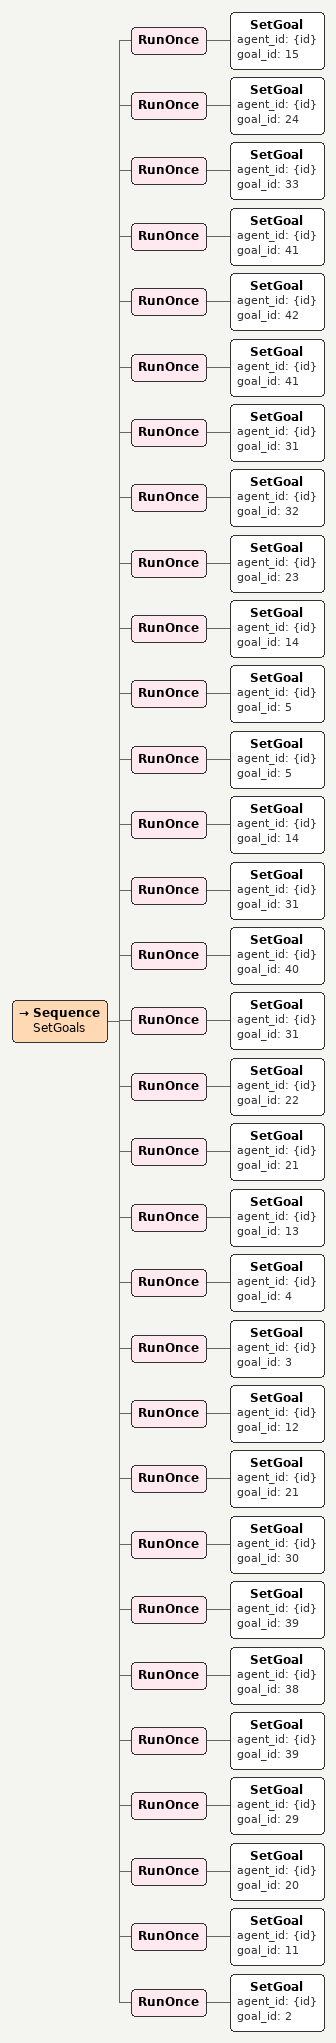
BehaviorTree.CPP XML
<Sequence name="SetGoals">
<RunOnce><SetGoal agent_id="{id}" goal_id="15"/></RunOnce>
<RunOnce><SetGoal agent_id="{id}" goal_id="24"/></RunOnce>
<RunOnce><SetGoal agent_id="{id}" goal_id="33"/></RunOnce>
<RunOnce><SetGoal agent_id="{id}" goal_id="41"/></RunOnce>
<RunOnce><SetGoal agent_id="{id}" goal_id="42"/></RunOnce>
<RunOnce><SetGoal agent_id="{id}" goal_id="41"/></RunOnce>
<RunOnce><SetGoal agent_id="{id}" goal_id="31"/></RunOnce>
<RunOnce><SetGoal agent_id="{id}" goal_id="32"/></RunOnce>
<RunOnce><SetGoal agent_id="{id}" goal_id="23"/></RunOnce>
<RunOnce><SetGoal agent_id="{id}" goal_id="14"/></RunOnce>
<RunOnce><SetGoal agent_id="{id}" goal_id="5"/></RunOnce>
<RunOnce><SetGoal agent_id="{id}" goal_id="5"/></RunOnce>
<RunOnce><SetGoal agent_id="{id}" goal_id="14"/></RunOnce>
<RunOnce><SetGoal agent_id="{id}" goal_id="31"/></RunOnce>
<RunOnce><SetGoal agent_id="{id}" goal_id="40"/></RunOnce>
<RunOnce><SetGoal agent_id="{id}" goal_id="31"/></RunOnce>
<RunOnce><SetGoal agent_id="{id}" goal_id="22"/></RunOnce>
<RunOnce><SetGoal agent_id="{id}" goal_id="21"/></RunOnce>
<RunOnce><SetGoal agent_id="{id}" goal_id="13"/></RunOnce>
<RunOnce><SetGoal agent_id="{id}" goal_id="4"/></RunOnce>
<RunOnce><SetGoal agent_id="{id}" goal_id="3"/></RunOnce>
<RunOnce><SetGoal agent_id="{id}" goal_id="12"/></RunOnce>
<RunOnce><SetGoal agent_id="{id}" goal_id="21"/></RunOnce>
<RunOnce><SetGoal agent_id="{id}" goal_id="30"/></RunOnce>
<RunOnce><SetGoal agent_id="{id}" goal_id="39"/></RunOnce>
<RunOnce><SetGoal agent_id="{id}" goal_id="38"/></RunOnce>
<RunOnce><SetGoal agent_id="{id}" goal_id="39"/></RunOnce>
<RunOnce><SetGoal agent_id="{id}" goal_id="29"/></RunOnce>
<RunOnce><SetGoal agent_id="{id}" goal_id="20"/></RunOnce>
<RunOnce><SetGoal agent_id="{id}" goal_id="11"/></RunOnce>
<RunOnce><SetGoal agent_id="{id}" goal_id="2"/></RunOnce>
</Sequence>
